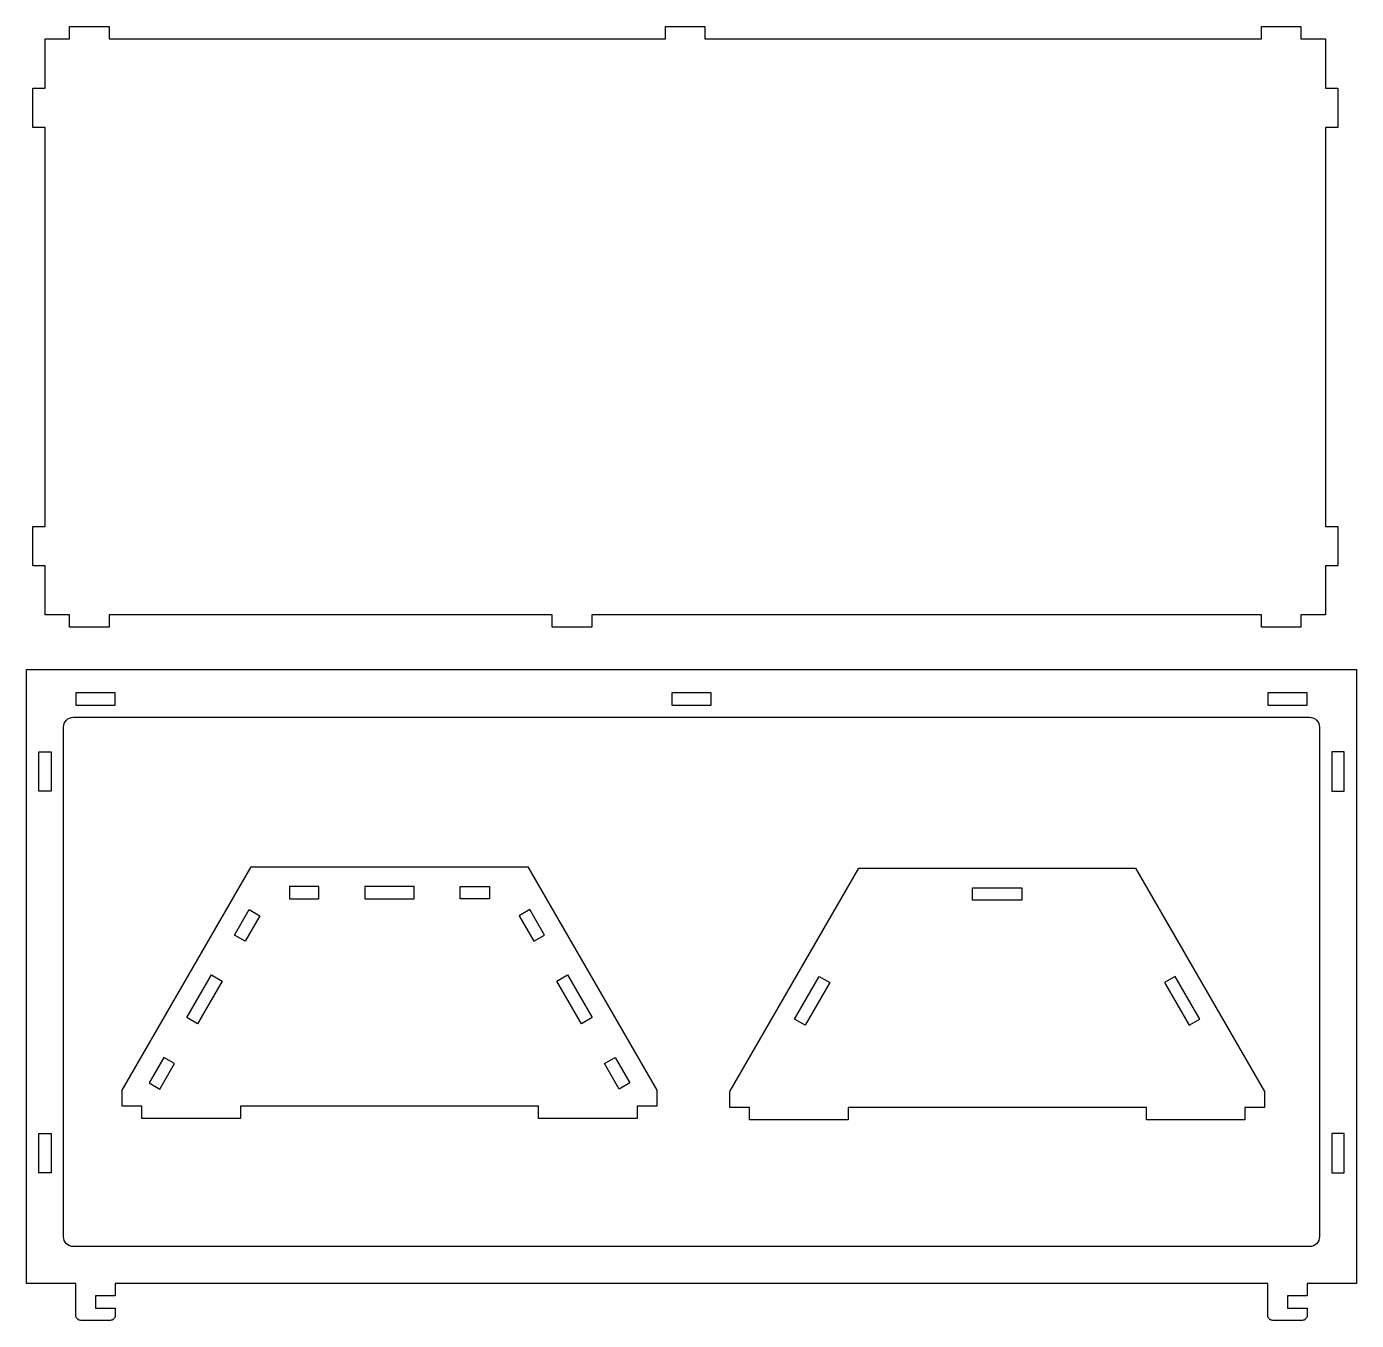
# Model space of a CAD drawing. Extents: x -605 to 415, y -428 to 236.
# Drawn here: x -605 to -281, y -427.9 to -112.5 of the extents above; entities that cross this region are included whole.
import ezdxf

# ---------------------------------------------------------------- set-up
doc = ezdxf.new("R2010")
doc.units = 0
doc.header["$MEASUREMENT"] = 0
doc.layers.add('LAYER1', color=7, linetype='CONTINUOUS')

msp = doc.modelspace()

# ---------------------------------------------------------------- linework, layer by layer
at = {"layer": 'LAYER1'}
for points in [[(-600.54, -137.1), (-603.54, -137.1), (-603.54, -127.5), (-600.54, -127.5), (-600.54, -115.5), (-594.54, -115.5), (-594.54, -112.5), (-584.94, -112.5), (-584.94, -115.5), (-449.34, -115.5), (-449.34, -112.5), (-439.74, -112.5), (-439.74, -115.5), (-304.14, -115.5), (-304.14, -112.5), (-294.54, -112.5), (-294.54, -115.5), (-288.54, -115.5), (-288.54, -127.5), (-285.54, -127.5), (-285.54, -137.1), (-288.54, -137.1), (-288.54, -234.32), (-285.54, -234.32), (-285.54, -243.92), (-288.54, -243.92), (-288.54, -255.92), (-294.54, -255.92), (-294.54, -258.92), (-304.14, -258.92), (-304.14, -255.92), (-467.34, -255.92), (-467.34, -258.92), (-476.94, -258.92), (-476.94, -255.92), (-584.94, -255.92), (-584.94, -258.92), (-594.54, -258.92), (-594.54, -255.92), (-600.54, -255.92), (-600.54, -243.92), (-603.54, -243.92), (-603.54, -234.32), (-600.54, -234.32)], [(-593.03, -274.86), (-593.03, -277.86), (-583.43, -277.86), (-583.43, -274.86)], [(-447.83, -274.86), (-447.83, -277.86), (-438.23, -277.86), (-438.23, -274.86)], [(-302.63, -274.86), (-302.63, -277.86), (-293.03, -277.86), (-293.03, -274.86)], [(-602.03, -289.26), (-599.03, -289.26), (-599.03, -298.86), (-602.03, -298.86)], [(-284.03, -289.26), (-287.03, -289.26), (-287.03, -298.86), (-284.03, -298.86)], [(-480.27, -378.63), (-480.27, -375.63), (-552.94, -375.63), (-552.94, -378.63), (-576.94, -378.63), (-576.94, -375.63), (-581.74, -375.63), (-581.74, -371.73), (-550.3, -317.27), (-482.91, -317.27), (-451.47, -371.73), (-451.47, -375.63), (-456.27, -375.63), (-456.27, -378.63)], [(-332.21, -378.99), (-332.21, -375.99), (-404.89, -375.99), (-404.89, -378.99), (-428.89, -378.99), (-428.89, -375.99), (-433.69, -375.99), (-433.69, -372.09), (-402.24, -317.63), (-334.86, -317.63), (-303.41, -372.09), (-303.41, -375.99), (-308.21, -375.99), (-308.21, -378.99)], [(-533.8, -322.07), (-541, -322.07), (-541, -325.07), (-533.8, -325.07)], [(-510.61, -322.07), (-522.61, -322.07), (-522.61, -325.07), (-510.61, -325.07)], [(-499.42, -322.07), (-492.22, -322.07), (-492.22, -325.07), (-499.42, -325.07)], [(-374.55, -322.43), (-362.55, -322.43), (-362.55, -325.43), (-374.55, -325.43)], [(-554.4, -333.96), (-550.8, -327.73), (-548.2, -329.23), (-551.8, -335.46)], [(-478.82, -333.96), (-482.42, -327.73), (-485.02, -329.23), (-481.42, -335.46)], [(-565.99, -354.05), (-559.99, -343.65), (-557.39, -345.15), (-563.39, -355.55)], [(-473.22, -343.65), (-467.22, -354.05), (-469.82, -355.55), (-475.82, -345.15)], [(-417.93, -354.41), (-411.93, -344.02), (-409.34, -345.52), (-415.34, -355.91)], [(-319.17, -354.41), (-325.17, -344.02), (-327.76, -345.52), (-321.76, -355.91)], [(-571.59, -363.74), (-575.19, -369.97), (-572.59, -371.47), (-568.99, -365.24)], [(-461.63, -363.74), (-458.03, -369.97), (-460.63, -371.47), (-464.23, -365.24)], [(-602.03, -382.26), (-599.03, -382.26), (-599.03, -391.86), (-602.03, -391.86)], [(-284.03, -382.26), (-287.03, -382.26), (-287.03, -391.86), (-284.03, -391.86)]]:
    msp.add_lwpolyline(points, close=True, dxfattribs=at)
for points in [[(-281.03, -269.19), (-281.03, -418.86), (-293.03, -418.86), (-293.03, -421.86), (-297.83, -421.86), (-297.83, -424.86), (-293.03, -424.86), (-293.03, -426.66, -0.414214), (-294.23, -427.86), (-301.43, -427.86, -0.414214), (-302.63, -426.66), (-302.63, -418.86), (-583.43, -418.86), (-583.43, -421.86), (-588.23, -421.86), (-588.23, -424.86), (-583.43, -424.86), (-583.43, -426.66, -0.414214), (-584.63, -427.86), (-591.83, -427.86, -0.414214), (-593.03, -426.66), (-593.03, -418.86), (-605.03, -418.86), (-605.03, -269.19)], [(-292.43, -409.86), (-593.63, -409.86, -0.414214), (-596.03, -407.46), (-596.03, -283.26, -0.414214), (-593.63, -280.86), (-292.43, -280.86, -0.414214), (-290.03, -283.26), (-290.03, -407.46, -0.414214)]]:
    msp.add_lwpolyline(points, format="xyb", close=True, dxfattribs=at)

doc.saveas('drawing.dxf')
